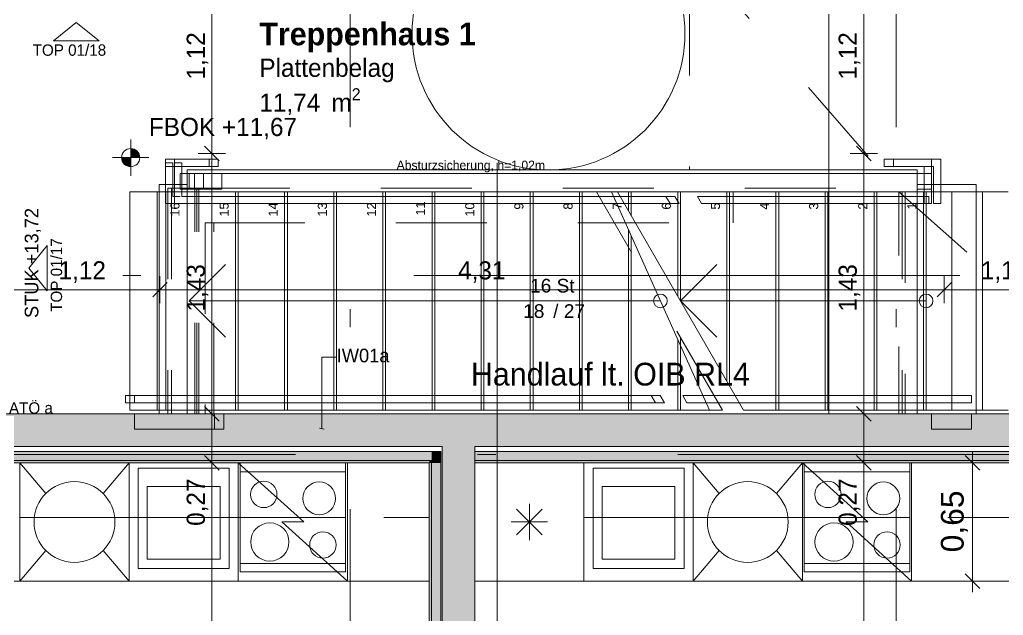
# Model space of a CAD drawing. Header units: metres. Extents: x -3 to 171, y -23 to 41.
# Drawn here: x 7.18 to 12.59, y -9.88 to -6.61 of the extents above; entities that cross this region are included whole.
import ezdxf

# ---------------------------------------------------------------- set-up
doc = ezdxf.new("R2010")
doc.units = ezdxf.units.M
doc.header["$MEASUREMENT"] = 0
for name, pattern in [('Achse', [0.004, 0.002, -0.001, 0, -0.001]), ('Schnittlinie', [0.006, 0.003, -0.0015, 0, -0.0015]), ('Strichlinie eng', [0.002, 0.0015, -0.0005]), ('Untersicht', [0.001, 0.0005, -0.0005]), ('Wipeout_Contour', [1, 0, -1])]:
    doc.linetypes.add(name, pattern=pattern)
for name, color, linetype in [('4._1.DG PP STG1_1_000 Achsraster', 7, 'Continuous'), ('4._1.DG PP STG1_1_120 Wand Innen tragend', 7, 'Continuous'), ('4._1.DG PP STG1_1_210 Decke', 7, 'Continuous'), ('4._1.DG PP STG1_1_220 Bodenaufbau', 7, 'Continuous'), ('4._1.DG PP STG1_1_230 Decke abgehaengt', 7, 'Continuous'), ('4._1.DG PP STG1_1_240 Unterdämmung', 7, 'Continuous'), ('4._1.DG PP STG1_1_410 Treppe', 7, 'Continuous'), ('4._1.DG PP STG1_1_450 Absturzsicherung', 7, 'Continuous'), ('4._1.DG PP STG1_1_530 Küche', 7, 'Continuous'), ('4._1.DG PP STG1_1_810 Raum', 7, 'Continuous'), ('4._1.DG PP STG1_1_815 Raumbegrenzung', 7, 'Continuous'), ('4._1.DG PP STG1_1_851 Marker Schnitt', 7, 'Continuous'), ('4._1.DG PP STG1_1_870 Dokumentation allgemein', 7, 'Continuous'), ('4._1.DG PP STG1_1_910 Allgemein Bemaßung.x', 7, 'Continuous'), ('4._1.DG PP STG1_1_915 Allgemein Beschriftung.x', 7, 'Continuous'), ('4._1.DG PP STG1_1_945 Einreichplan Beschriftung', 7, 'Continuous'), ('4._1.DG PP STG1_1_950 Polierplan Bemaßung', 7, 'Continuous'), ('4._1.DG PP STG1_1_950-1 Polierplan Bemaßung Küche', 7, 'Continuous')]:
    doc.layers.add(name, color=color, linetype=linetype)
doc.styles.add('ERSTELLTER_STIL_1', font='arial.ttf')
doc.styles.add('ERSTELLTER_STIL_2', font='')
doc.styles.add('ERSTELLTER_STIL_6', font='')
doc.styles.get('ERSTELLTER_STIL_2').set_extended_font_data('Eurostile')
doc.styles.get('ERSTELLTER_STIL_6').set_extended_font_data('Eurostile', bold=True)

msp = doc.modelspace()

# ---------------------------------------------------------------- hatches: boundary and pattern name
at = {"layer": '4._1.DG PP STG1_1_120 Wand Innen tragend', "linetype": 'Continuous', "lineweight": 13, "true_color": 0x3f7f02}
for points in [[(9.505, -8.775), (6.835, -8.775), (6.835, -8.955), (9.505, -8.955)], [(9.685, -8.775), (9.505, -8.775), (9.505, -8.955), (9.685, -8.955)], [(9.685, -8.955), (13.295, -8.955), (13.295, -8.775), (9.685, -8.775)], [(9.685, -8.955), (9.505, -8.955), (9.505, -8.9825), (9.685, -8.9825)], [(9.685, -8.9825), (9.505, -8.9825), (9.505, -9.0325), (9.685, -9.0325)], [(9.685, -9.0325), (9.505, -9.0325), (9.505, -9.045), (9.685, -9.045)], [(9.505, -9.045), (9.505, -14.69), (9.685, -14.69), (9.685, -9.045)]]:
    msp.add_hatch(color=76, dxfattribs=at).paths.add_polyline_path(points)
at = {"layer": '4._1.DG PP STG1_1_120 Wand Innen tragend', "linetype": 'Continuous', "lineweight": 13, "true_color": 0xffaa00}
for points in [[(9.4475, -8.9825), (6.6475, -8.9825), (6.6475, -9.0325), (9.4475, -9.0325)], [(9.4975, -8.9825), (9.4475, -8.9825), (9.4475, -9.0325), (9.4975, -9.0325)], [(9.685, -9.0325), (13.295, -9.0325), (13.295, -8.9825), (9.685, -8.9825)], [(9.4975, -9.0325), (9.4475, -9.0325), (9.4475, -9.045), (9.4975, -9.045)], [(9.4475, -9.045), (9.4475, -14.69), (9.4975, -14.69), (9.4975, -9.045)]]:
    msp.add_hatch(color=40, dxfattribs=at).paths.add_polyline_path(points)
at = {"layer": '4._1.DG PP STG1_1_120 Wand Innen tragend', "linetype": 'Continuous', "lineweight": 13, "true_color": 0xfb02fe}
for points in [[(9.435, -9.0325), (6.5975, -9.0325), (6.5975, -9.045), (9.435, -9.045)], [(9.4475, -9.0325), (9.435, -9.0325), (9.435, -9.045), (9.4475, -9.045)], [(9.435, -9.045), (9.435, -14.69), (9.4475, -14.69), (9.4475, -9.045)], [(9.685, -9.045), (13.295, -9.045), (13.295, -9.0325), (9.685, -9.0325)]]:
    msp.add_hatch(color=6, dxfattribs=at).paths.add_polyline_path(points)
at = {"layer": '4._1.DG PP STG1_1_950 Polierplan Bemaßung', "linetype": 'Continuous', "lineweight": 0, "true_color": 0x000000}
for points in [[(7.7941, -7.367), (7.8441, -7.367), (7.8403, -7.3479), (7.8295, -7.3316), (7.8133, -7.3208), (7.7941, -7.317)], [(7.7941, -7.367), (7.7441, -7.367), (7.7479, -7.3861), (7.7588, -7.4024), (7.775, -7.4132), (7.7941, -7.417)]]:
    msp.add_hatch(color=18, dxfattribs=at).paths.add_polyline_path(points)

# ---------------------------------------------------------------- linework, layer by layer
at = {"layer": '4._1.DG PP STG1_1_000 Achsraster', "color": 5, "linetype": 'Achse', "lineweight": 0, "ltscale": 1000}
msp.add_line((-1.5, -9), (21, -9), dxfattribs=at)
at = {"layer": '4._1.DG PP STG1_1_120 Wand Innen tragend', "color": 7, "linetype": 'Continuous', "lineweight": 18, "ltscale": 1000}
for p, q in [((6.835, -8.955), (9.505, -8.955)), ((9.505, -8.955), (9.505, -8.9825)), ((9.505, -8.955), (9.505, -8.9825)), ((9.685, -8.9825), (9.685, -8.955)), ((9.685, -8.955), (13.295, -8.955)), ((9.685, -8.9825), (9.685, -8.955)), ((9.505, -8.9825), (9.505, -9.0325)), ((9.685, -9.0325), (9.685, -8.9825)), ((9.685, -9.0325), (9.685, -8.9825)), ((9.505, -9.0325), (9.505, -9.045)), ((9.505, -9.045), (9.505, -14.69)), ((9.685, -9.045), (9.685, -9.0325)), ((9.685, -9.045), (9.685, -9.0325))]:
    msp.add_line(p, q, dxfattribs=at)
at = {"layer": '4._1.DG PP STG1_1_120 Wand Innen tragend', "color": 7, "linetype": 'Continuous', "lineweight": 13, "ltscale": 1000}
for p, q in [((6.655, -8.9825), (9.4975, -8.9825)), ((9.4975, -8.9825), (9.4975, -9.0325)), ((9.4975, -8.9825), (9.4975, -9.0325)), ((9.685, -8.9825), (13.295, -8.9825)), ((6.6475, -9.0325), (9.4475, -9.0325)), ((9.4475, -9.0325), (9.4475, -9.045)), ((9.4475, -9.0325), (9.4475, -9.045)), ((9.4475, -9.045), (9.4475, -14.69)), ((9.4975, -9.0325), (9.4975, -9.045)), ((9.4975, -9.045), (9.4975, -14.69)), ((9.685, -9.0325), (13.295, -9.0325))]:
    msp.add_line(p, q, dxfattribs=at)
at = {"layer": '4._1.DG PP STG1_1_120 Wand Innen tragend', "color": 7, "linetype": 'Continuous', "lineweight": 18, "ltscale": 1000, "flags": 128}
for points in [[(13.295, -8.775), (6.835, -8.775)], [(9.685, -14.69), (9.685, -9.045)]]:
    msp.add_lwpolyline(points, dxfattribs=at)
at = {"layer": '4._1.DG PP STG1_1_120 Wand Innen tragend', "color": 7, "linetype": 'Continuous', "lineweight": 13, "ltscale": 1000, "flags": 128}
for points in [[(6.585, -9.045), (9.435, -9.045)], [(9.435, -9.045), (9.435, -14.69)], [(9.685, -9.045), (13.295, -9.045)]]:
    msp.add_lwpolyline(points, dxfattribs=at)
at = {"layer": '4._1.DG PP STG1_1_210 Decke', "color": 255, "linetype": 'Continuous', "lineweight": 13, "ltscale": 1000, "flags": 128}
msp.add_lwpolyline([(12.44, -8.775), (7.95, -8.775), (7.95, -7.515), (12.44, -7.515)], close=True, dxfattribs=at)
at = {"layer": '4._1.DG PP STG1_1_220 Bodenaufbau', "color": 7, "linetype": 'Continuous', "lineweight": 13, "ltscale": 1000, "true_color": 0xf4f4f4, "flags": 128}
for points in [[(6.835, -8.775), (6.835, -6.225), (8.175, -6.225), (8.175, -5.805), (8.745, -5.805), (8.745, -3.865), (11.105, -3.865), (11.105, -6.225), (13.385, -6.225), (13.385, -8.775)], [(6.835, -8.775), (8.105, -8.775), (8.105, -7.555), (12.115, -7.555), (12.115, -8.775), (13.385, -8.775), (13.385, -6.225), (11.105, -6.225), (11.105, -6.045), (8.975, -6.045), (8.975, -6.225), (6.835, -6.225)]]:
    msp.add_lwpolyline(points, close=True, dxfattribs=at)
at = {"layer": '4._1.DG PP STG1_1_230 Decke abgehaengt', "color": 8, "linetype": 'Untersicht', "lineweight": 13, "ltscale": 1000, "flags": 128}
msp.add_lwpolyline([(10.865, -7.555), (12.015, -7.555), (12.015, -8.775), (13.385, -8.775), (13.385, -6.225), (10.865, -6.225)], close=True, dxfattribs=at)
at = {"layer": '4._1.DG PP STG1_1_240 Unterdämmung', "color": 8, "linetype": 'Untersicht', "lineweight": 13, "ltscale": 1000, "flags": 128}
for points in [[(7.9973, -7.535), (7.9973, -8.775)], [(8.0174, -7.535), (8.0174, -8.775)], [(7.9973, -8.775), (8.0174, -8.775), (8.1461, -8.775), (8.1581, -8.775)], [(8.1582, -8.775), (8.1691, -8.775)], [(12.0498, -8.775), (8.1691, -8.775)]]:
    msp.add_lwpolyline(points, dxfattribs=at)
at = {"layer": '4._1.DG PP STG1_1_410 Treppe', "color": 7, "linetype": 'Untersicht', "lineweight": 18, "ltscale": 1000}
for p, q in [((8.065, -7.375), (7.985, -7.375)), ((7.985, -7.375), (7.985, -7.415)), ((8.025, -7.395), (7.985, -7.395)), ((7.985, -7.395), (7.985, -7.62)), ((8.025, -7.58), (8.025, -7.395)), ((8.115, -7.375), (8.035, -7.375)), ((8.035, -7.375), (8.035, -7.415)), ((8.145, -7.375), (8.065, -7.375)), ((8.195, -7.375), (8.115, -7.375)), ((8.225, -7.375), (8.145, -7.375)), ((8.275, -7.375), (8.195, -7.375)), ((12.065, -7.375), (11.985, -7.375)), ((11.985, -7.375), (11.985, -7.415)), ((12.245, -7.375), (12.065, -7.375)), ((12.245, -7.54), (12.245, -7.375)), ((7.985, -7.415), (8.065, -7.415)), ((11.985, -7.415), (12.065, -7.415)), ((12.065, -7.415), (12.205, -7.415)), ((12.205, -7.415), (12.205, -7.54)), ((12.205, -7.54), (12.205, -7.62)), ((12.245, -7.62), (12.245, -7.54)), ((7.985, -7.62), (8.065, -7.62)), ((8.065, -7.58), (8.025, -7.58)), ((8.065, -7.62), (10.758, -7.62)), ((12.205, -7.62), (12.245, -7.62)), ((10.545, -7.8873), (10.545, -8.755)), ((10.545, -8.755), (10.545, -7.8873)), ((10.815, -8.355), (10.815, -8.755)), ((10.815, -8.755), (10.815, -8.355)), ((7.765, -8.675), (7.765, -8.715)), ((8.065, -8.675), (7.765, -8.675)), ((10.6541, -8.675), (8.065, -8.675)), ((10.6772, -8.715), (10.6541, -8.675)), ((7.765, -8.715), (8.065, -8.715)), ((8.065, -8.715), (10.6772, -8.715)), ((8.105, -8.755), (8.115, -8.755)), ((8.115, -8.755), (8.385, -8.755)), ((8.385, -8.755), (8.655, -8.755)), ((8.655, -8.755), (8.925, -8.755)), ((8.925, -8.755), (9.195, -8.755)), ((9.195, -8.755), (9.465, -8.755)), ((9.465, -8.755), (9.735, -8.755)), ((9.735, -8.755), (10.005, -8.755)), ((10.005, -8.755), (10.275, -8.755)), ((10.275, -8.755), (10.545, -8.755)), ((10.545, -8.755), (10.815, -8.755)), ((10.815, -8.755), (11.0459, -8.755))]:
    msp.add_line(p, q, dxfattribs=at)
at = {"layer": '4._1.DG PP STG1_1_410 Treppe', "color": 7, "linetype": 'Continuous', "lineweight": 18, "ltscale": 1000}
for p, q in [((8.075, -7.395), (8.035, -7.395)), ((8.035, -7.395), (8.035, -7.62)), ((8.075, -7.58), (8.075, -7.395)), ((12.015, -7.375), (11.935, -7.375)), ((12.195, -7.375), (12.015, -7.375)), ((12.195, -7.54), (12.195, -7.375)), ((12.155, -7.415), (12.155, -7.54)), ((12.155, -7.54), (12.155, -7.62)), ((12.165, -8.755), (12.165, -7.555)), ((12.195, -7.62), (12.195, -7.54)), ((8.035, -7.62), (8.115, -7.62)), ((8.115, -7.58), (8.075, -7.58)), ((10.7849, -7.58), (8.115, -7.58)), ((8.115, -7.62), (10.808, -7.62)), ((10.808, -7.62), (10.7849, -7.58)), ((10.9312, -7.62), (12.115, -7.62)), ((12.115, -7.62), (12.1808, -7.62)), ((12.155, -7.62), (12.195, -7.62)), ((12.1808, -7.62), (12.1808, -7.58)), ((10.545, -7.7987), (10.545, -8.755)), ((10.545, -8.755), (10.545, -7.7987)), ((10.815, -8.3987), (10.815, -8.755)), ((10.815, -8.755), (10.815, -8.3987)), ((7.815, -8.675), (7.815, -8.715)), ((8.115, -8.675), (7.815, -8.675)), ((10.7041, -8.675), (8.115, -8.675)), ((10.7272, -8.715), (10.7041, -8.675)), ((12.385, -8.675), (10.8273, -8.675)), ((10.8273, -8.675), (10.8504, -8.715)), ((12.415, -8.675), (12.385, -8.675)), ((12.415, -8.715), (12.415, -8.675)), ((7.815, -8.715), (8.115, -8.715)), ((8.105, -8.755), (8.115, -8.755)), ((8.115, -8.715), (10.7272, -8.715)), ((8.115, -8.755), (8.385, -8.755)), ((8.385, -8.755), (8.655, -8.755)), ((8.655, -8.755), (8.925, -8.755)), ((8.925, -8.755), (9.195, -8.755)), ((9.195, -8.755), (9.465, -8.755)), ((9.465, -8.755), (9.735, -8.755)), ((9.735, -8.755), (10.005, -8.755)), ((10.005, -8.755), (10.275, -8.755)), ((10.275, -8.755), (10.545, -8.755)), ((10.545, -8.755), (10.815, -8.755)), ((10.815, -8.755), (10.9753, -8.755)), ((10.8504, -8.715), (12.385, -8.715)), ((11.1614, -8.755), (11.355, -8.755)), ((11.355, -8.755), (11.625, -8.755)), ((11.625, -8.755), (11.895, -8.755)), ((11.895, -8.755), (12.165, -8.755)), ((12.385, -8.715), (12.415, -8.715))]:
    msp.add_line(p, q, dxfattribs=at)
at = {"layer": '4._1.DG PP STG1_1_410 Treppe', "color": 7, "linetype": 'Continuous', "lineweight": 13, "ltscale": 1000}
for p, q in [((7.79, -7.555), (7.79, -8.755)), ((7.94, -8.755), (7.94, -7.555)), ((7.9869, -7.555), (7.9869, -8.755)), ((12.15, -8.755), (12.15, -7.555)), ((12.15, -7.555), (12.15, -8.755)), ((12.615, -7.555), (12.165, -7.555)), ((12.3069, -8.755), (12.3069, -7.555)), ((12.475, -7.555), (12.475, -8.755)), ((10.53, -8.755), (10.53, -7.7654)), ((8.315, -7.955), (8.115, -8.155)), ((11.015, -7.955), (10.815, -8.155)), ((8.385, -8.155), (8.115, -8.155)), ((8.115, -8.155), (8.315, -8.355)), ((10.7053, -8.155), (8.385, -8.155)), ((11.895, -8.155), (10.815, -8.155)), ((10.815, -8.155), (11.015, -8.355)), ((12.165, -8.155), (11.895, -8.155)), ((10.8, -8.755), (10.8, -8.3654)), ((7.79, -8.755), (8.115, -8.755)), ((8.115, -8.755), (10.9753, -8.755)), ((11.1614, -8.755), (12.165, -8.755)), ((12.165, -8.755), (12.615, -8.755))]:
    msp.add_line(p, q, dxfattribs=at)
at = {"layer": '4._1.DG PP STG1_1_410 Treppe', "color": 7, "linetype": 'Untersicht', "lineweight": 13, "ltscale": 1000}
for p, q in [((8.315, -7.955), (8.115, -8.155)), ((8.385, -8.155), (8.115, -8.155)), ((8.115, -8.155), (8.315, -8.355)), ((10.6995, -8.155), (8.385, -8.155))]:
    msp.add_line(p, q, dxfattribs=at)
at = {"layer": '4._1.DG PP STG1_1_410 Treppe', "color": 255, "linetype": 'Continuous', "lineweight": 0, "ltscale": 1000, "flags": 128}
for points in [[(11.975, -7.54), (12.165, -7.54), (12.195, -7.54), (12.195, -7.455), (11.975, -7.455)], [(12.015, -7.54), (12.115, -7.54), (12.115, -7.455), (12.015, -7.455)], [(12.065, -7.54), (12.085, -7.54), (12.115, -7.54), (12.115, -7.4975), (12.065, -7.4975)], [(8.115, -8.775), (8.305, -8.775), (8.305, -8.86), (7.815, -8.86), (7.815, -8.775)], [(12.195, -8.775), (12.385, -8.775), (12.415, -8.775), (12.415, -8.86), (12.195, -8.86)]]:
    msp.add_lwpolyline(points, close=True, dxfattribs=at)
at = {"layer": '4._1.DG PP STG1_1_410 Treppe', "color": 8, "linetype": 'Untersicht', "lineweight": 13, "ltscale": 1000, "flags": 128}
for points in [[(11.105, -7.535), (12.0336, -7.535)], [(11.105, -7.725), (11.105, -7.535)], [(12.0336, -7.535), (12.0336, -8.775)], [(8.251, -7.725), (8.2028, -7.725)], [(8.2028, -7.725), (8.2028, -8.775)], [(8.251, -7.725), (11.105, -7.725)], [(8.251, -8.775), (8.251, -7.725)], [(8.2028, -8.775), (8.251, -8.775)], [(12.0336, -8.775), (8.251, -8.775)]]:
    msp.add_lwpolyline(points, dxfattribs=at)
at = {"layer": '4._1.DG PP STG1_1_410 Treppe', "color": 7, "linetype": 'Continuous', "lineweight": 13, "ltscale": 1000, "flags": 128}
for points in [[(10.7053, -8.1175, 1), (10.7053, -8.1925, 1)], [(12.165, -8.1175, 1), (12.165, -8.1925, 1)]]:
    msp.add_lwpolyline(points, format="xyb", close=True, dxfattribs=at)
at = {"layer": '4._1.DG PP STG1_1_410 Treppe', "color": 255, "linetype": 'Untersicht', "lineweight": 0, "ltscale": 1000, "flags": 128}
msp.add_lwpolyline([(8.065, -8.775), (8.255, -8.775), (8.255, -8.86), (7.765, -8.86), (7.765, -8.775)], close=True, dxfattribs=at)
at = {"layer": '4._1.DG PP STG1_1_530 Küche', "color": 150, "linetype": 'Continuous', "lineweight": 13, "ltscale": 1000, "true_color": 0x0f7ffe}
for p, q in [((7.3279, -9.2129), (7.185, -9.045)), ((7.6421, -9.2129), (7.785, -9.045)), ((8.745, -9.37), (8.385, -9.045)), ((11.0279, -9.2129), (10.885, -9.045)), ((11.3421, -9.2129), (11.485, -9.045)), ((11.845, -9.37), (11.485, -9.045)), ((8.285, -9.175), (7.885, -9.175)), ((7.885, -9.175), (7.885, -9.575)), ((8.285, -9.575), (8.285, -9.175)), ((10.785, -9.175), (10.385, -9.175)), ((10.385, -9.175), (10.385, -9.575)), ((10.785, -9.575), (10.785, -9.175)), ((9.985, -9.47), (9.985, -9.27)), ((9.9143, -9.4407), (10.0557, -9.2993)), ((10.0557, -9.4407), (9.9143, -9.2993)), ((8.985, -9.695), (8.625, -9.37)), ((8.625, -9.37), (8.745, -9.37)), ((9.885, -9.37), (10.085, -9.37)), ((12.085, -9.695), (11.725, -9.37)), ((11.725, -9.37), (11.845, -9.37)), ((7.3279, -9.5271), (7.185, -9.695)), ((7.6421, -9.5271), (7.785, -9.695)), ((11.0279, -9.5271), (10.885, -9.695)), ((11.3421, -9.5271), (11.485, -9.695)), ((7.885, -9.575), (8.285, -9.575)), ((10.385, -9.575), (10.785, -9.575))]:
    msp.add_line(p, q, dxfattribs=at)
at = {"layer": '4._1.DG PP STG1_1_530 Küche', "color": 150, "linetype": 'Strichlinie eng', "lineweight": 13, "ltscale": 1000, "true_color": 0x0f7ffe}
for p, q in [((9.435, -9.045), (7.185, -9.045)), ((7.185, -9.045), (7.185, -9.345)), ((8.395, -9.045), (8.975, -9.045)), ((8.395, -9.5975), (8.395, -9.045)), ((8.975, -9.045), (8.975, -9.5975)), ((9.435, -9.345), (9.435, -9.045)), ((13.295, -9.045), (10.285, -9.045)), ((10.285, -9.045), (10.285, -9.345)), ((11.495, -9.045), (12.075, -9.045)), ((11.495, -9.5975), (11.495, -9.045)), ((12.075, -9.045), (12.075, -9.5975)), ((7.185, -9.345), (9.435, -9.345)), ((8.395, -9.345), (8.975, -9.345)), ((10.285, -9.345), (13.295, -9.345)), ((11.495, -9.345), (12.075, -9.345)), ((8.975, -9.5975), (8.395, -9.5975)), ((12.075, -9.5975), (11.495, -9.5975))]:
    msp.add_line(p, q, dxfattribs=at)
at = {"layer": '4._1.DG PP STG1_1_530 Küche', "color": 150, "linetype": 'Continuous', "lineweight": 13, "ltscale": 1000, "true_color": 0x0f7ffe, "flags": 128}
for points in [[(6.585, -9.695), (7.185, -9.695), (7.185, -9.045), (6.585, -9.045)], [(9.435, -9.045), (7.185, -9.045), (7.185, -9.695), (9.435, -9.695)], [(7.185, -9.695), (7.785, -9.695), (7.785, -9.045), (7.185, -9.045)], [(7.835, -9.625), (8.335, -9.625), (8.335, -9.075), (7.835, -9.075)], [(8.385, -9.695), (8.985, -9.695), (8.985, -9.045), (8.385, -9.045)], [(9.685, -9.695), (10.285, -9.695), (10.285, -9.045), (9.685, -9.045)], [(13.295, -9.045), (10.285, -9.045), (10.285, -9.695), (13.295, -9.695)], [(10.335, -9.625), (10.835, -9.625), (10.835, -9.075), (10.335, -9.075)], [(10.885, -9.695), (11.485, -9.695), (11.485, -9.045), (10.885, -9.045)], [(11.485, -9.695), (12.085, -9.695), (12.085, -9.045), (11.485, -9.045)], [(8.395, -9.645), (8.975, -9.645), (8.975, -9.095), (8.395, -9.095)], [(11.495, -9.645), (12.075, -9.645), (12.075, -9.095), (11.495, -9.095)]]:
    msp.add_lwpolyline(points, close=True, dxfattribs=at)
at = {"layer": '4._1.DG PP STG1_1_530 Küche', "color": 150, "linetype": 'Continuous', "lineweight": 13, "ltscale": 1000, "true_color": 0x0f7ffe}
for centre, radius in [((7.485, -9.37), 0.2222), ((8.5255, -9.2188), 0.0725), ((8.83, -9.2402), 0.09), ((11.185, -9.37), 0.2222), ((11.6255, -9.2188), 0.0725), ((11.93, -9.2402), 0.09), ((8.5586, -9.48), 0.105), ((11.6586, -9.48), 0.105), ((8.8503, -9.4965), 0.0725), ((11.9503, -9.4965), 0.0725)]:
    msp.add_circle(centre, radius, dxfattribs=at)
at = {"layer": '4._1.DG PP STG1_1_851 Marker Schnitt', "color": 7, "linetype": 'Schnittlinie', "lineweight": 13, "ltscale": 1000}
msp.add_line((-2.85, -8.015), (14.6743, -8.015), dxfattribs=at)
at = {"layer": '4._1.DG PP STG1_1_910 Allgemein Bemaßung.x', "color": 7, "linetype": 'Continuous', "lineweight": 13, "ltscale": 1000}
for p, q in [((7.37, -6.725), (7.495, -6.625)), ((7.62, -6.725), (7.495, -6.625)), ((7.37, -6.725), (7.62, -6.725)), ((7.335, -7.85), (7.235, -7.975)), ((7.335, -8.1), (7.335, -7.85)), ((7.335, -8.1), (7.235, -7.975))]:
    msp.add_line(p, q, dxfattribs=at)
at = {"layer": '4._1.DG PP STG1_1_915 Allgemein Beschriftung.x', "color": 7, "linetype": 'Continuous', "lineweight": 13, "ltscale": 1000}
for p, q in [((8.8444, -8.8572), (8.8444, -8.4648)), ((8.8444, -8.4648), (8.9262, -8.4648)), ((8.8319, -8.8539), (8.8569, -8.8606))]:
    msp.add_line(p, q, dxfattribs=at)
at = {"layer": '4._1.DG PP STG1_1_950 Polierplan Bemaßung', "color": 6, "linetype": 'Continuous', "lineweight": 13, "ltscale": 1000, "true_color": 0xfb02fe}
for p, q in [((8.2404, -7.3448), (8.2404, -6.225)), ((11.8227, -7.3448), (11.8227, -6.225)), ((8.3154, -7.3448), (8.1654, -7.3448)), ((8.2004, -7.3048), (8.2804, -7.3848)), ((11.8977, -7.3448), (11.7477, -7.3448)), ((11.7827, -7.3048), (11.8627, -7.3848)), ((7.995, -8.053), (7.915, -8.133)), ((7.955, -8.168), (7.955, -8.018)), ((12.305, -8.053), (12.225, -8.133)), ((12.265, -8.168), (12.265, -8.018)), ((6.835, -8.093), (7.955, -8.093)), ((7.955, -8.093), (12.265, -8.093)), ((12.265, -8.093), (13.385, -8.093)), ((8.2004, -8.735), (8.2804, -8.815)), ((11.7827, -8.735), (11.8627, -8.815)), ((8.3154, -8.775), (8.1654, -8.775)), ((8.2404, -9.045), (8.2404, -8.775)), ((11.8977, -8.775), (11.7477, -8.775)), ((11.8227, -9.045), (11.8227, -8.775)), ((8.2004, -9.005), (8.2804, -9.085)), ((11.7827, -9.005), (11.8627, -9.085)), ((8.3154, -9.045), (8.1654, -9.045)), ((8.2404, -14.69), (8.2404, -9.045)), ((11.8977, -9.045), (11.7477, -9.045)), ((11.8227, -14.69), (11.8227, -9.045))]:
    msp.add_line(p, q, dxfattribs=at)
at = {"layer": '4._1.DG PP STG1_1_950 Polierplan Bemaßung', "color": 7, "linetype": 'Continuous', "lineweight": 13, "ltscale": 1000}
for p, q in [((7.7941, -7.467), (7.7941, -7.267)), ((7.6941, -7.367), (7.8941, -7.367))]:
    msp.add_line(p, q, dxfattribs=at)
msp.add_circle((7.7941, -7.367), 0.05, dxfattribs=at)
at = {"layer": '4._1.DG PP STG1_1_950-1 Polierplan Bemaßung Küche', "color": 150, "linetype": 'Continuous', "lineweight": 13, "ltscale": 1000, "true_color": 0x0f7ffe}
for p, q in [((12.4596, -9.085), (12.3796, -9.005)), ((12.4196, -9.045), (12.4196, -8.985)), ((12.4946, -9.045), (12.3446, -9.045)), ((12.4196, -9.695), (12.4196, -9.045)), ((12.3796, -9.655), (12.4596, -9.735)), ((12.4946, -9.695), (12.3446, -9.695)), ((12.4196, -9.755), (12.4196, -9.695))]:
    msp.add_line(p, q, dxfattribs=at)

# ---------------------------------------------------------------- texts
at = {"layer": '4._1.DG PP STG1_1_120 Wand Innen tragend', "color": 7, "linetype": 'Continuous', "lineweight": 13, "insert": (7.3007, -7.6438), "char_height": 0.075, "attachment_point": 9, "rotation": 90, "style": 'ERSTELLTER_STIL_2'}
msp.add_mtext('\\A1;{\\pqr;\\pt0;\\fEurostile|b0|i0|c0|p0;\\W1.000000;STUK +13,72}', dxfattribs=at)
at = {"layer": '4._1.DG PP STG1_1_410 Treppe', "color": 7, "linetype": 'Continuous', "lineweight": 13, "char_height": 0.05, "attachment_point": 4, "rotation": 90, "style": 'ERSTELLTER_STIL_1'}
for s, insert in [('\\A1;{\\pql;\\fArial|b0|i0|c0|p0;\\W1.000000;16}', (8.0376, -7.6913)), ('\\A1;{\\pql;\\fArial|b0|i0|c0|p0;\\W1.000000;16}', (8.0376, -7.6913)), ('\\A1;{\\pql;\\fArial|b0|i0|c0|p0;\\W1.000000;15}', (8.3076, -7.6913)), ('\\A1;{\\pql;\\fArial|b0|i0|c0|p0;\\W1.000000;15}', (8.3076, -7.6913)), ('\\A1;{\\pql;\\fArial|b0|i0|c0|p0;\\W1.000000;14}', (8.5771, -7.6913)), ('\\A1;{\\pql;\\fArial|b0|i0|c0|p0;\\W1.000000;14}', (8.5771, -7.6913)), ('\\A1;{\\pql;\\fArial|b0|i0|c0|p0;\\W1.000000;13}', (8.8476, -7.6913)), ('\\A1;{\\pql;\\fArial|b0|i0|c0|p0;\\W1.000000;13}', (8.8476, -7.6913)), ('\\A1;{\\pql;\\fArial|b0|i0|c0|p0;\\W1.000000;12}', (9.1171, -7.6913)), ('\\A1;{\\pql;\\fArial|b0|i0|c0|p0;\\W1.000000;12}', (9.1171, -7.6913)), ('\\A1;{\\pql;\\fArial|b0|i0|c0|p0;\\W1.000000;11}', (9.3871, -7.6862)), ('\\A1;{\\pql;\\fArial|b0|i0|c0|p0;\\W1.000000;11}', (9.3871, -7.6862)), ('\\A1;{\\pql;\\fArial|b0|i0|c0|p0;\\W1.000000;10}', (9.6576, -7.6913)), ('\\A1;{\\pql;\\fArial|b0|i0|c0|p0;\\W1.000000;10}', (9.6576, -7.6913)), ('\\A1;{\\pql;\\fArial|b0|i0|c0|p0;\\W1.000000;9}', (9.9276, -7.6531)), ('\\A1;{\\pql;\\fArial|b0|i0|c0|p0;\\W1.000000;9}', (9.9276, -7.6531)), ('\\A1;{\\pql;\\fArial|b0|i0|c0|p0;\\W1.000000;8}', (10.1976, -7.6531)), ('\\A1;{\\pql;\\fArial|b0|i0|c0|p0;\\W1.000000;8}', (10.1976, -7.6531)), ('\\A1;{\\pql;\\fArial|b0|i0|c0|p0;\\W1.000000;7}', (10.4671, -7.6531)), ('\\A1;{\\pql;\\fArial|b0|i0|c0|p0;\\W1.000000;7}', (10.4671, -7.6531)), ('\\A1;{\\pql;\\fArial|b0|i0|c0|p0;\\W1.000000;6}', (10.7376, -7.6531)), ('\\A1;{\\pql;\\fArial|b0|i0|c0|p0;\\W1.000000;6}', (10.7376, -7.6531)), ('\\A1;{\\pql;\\fArial|b0|i0|c0|p0;\\W1.000000;5}', (11.0076, -7.6531)), ('\\A1;{\\pql;\\fArial|b0|i0|c0|p0;\\W1.000000;4}', (11.2771, -7.6531)), ('\\A1;{\\pql;\\fArial|b0|i0|c0|p0;\\W1.000000;3}', (11.5476, -7.6531)), ('\\A1;{\\pql;\\fArial|b0|i0|c0|p0;\\W1.000000;2}', (11.8171, -7.6531)), ('\\A1;{\\pql;\\fArial|b0|i0|c0|p0;\\W1.000000;1}', (12.0871, -7.6531))]:
    msp.add_mtext(s, dxfattribs=dict(at, insert=insert))
at = {"layer": '4._1.DG PP STG1_1_410 Treppe', "color": 7, "linetype": 'Continuous', "lineweight": 13, "char_height": 0.075, "style": 'ERSTELLTER_STIL_1'}
for s, insert, attachment_point in [('\\A1;{\\pqc;\\pt0,0.05;\\fArial|b0|i0|c0|p0;\\W1.000000;16 St\\fArial|b0|i0|c0|p0;\\W1.000000;\\fArial|b0|i0|c0|p0;\\W1.000000;\\A1{\\H.66x;\\S^  ;}\\fArial|b0|i0|c0|p0;\\W1.000000;\\fArial|b0|i0|c0|p0;\\W1.000000;\\fArial|b0|i0|c0|p0;\\W1.000000;\\fArial|b0|i0|c0|p0;\\W1.000000;\\A1{\\H.66x;\\S^  ;}\\fArial|b0|i0|c0|p0;\\W1.000000;\\fArial|b0|i0|c0|p0;\\W1.000000;\\fArial|b0|i0|c0|p0;\\W1.000000;\\fArial|b0|i0|c0|p0;\\W1.000000;\\A1{\\H.66x;\\S^  ;}\\fArial|b0|i0|c0|p0;\\W1.000000;}', (10.14, -8.1305), 8), ('\\A1;{\\pqc;\\pt0,0.05;\\fArial|b0|i0|c0|p0;\\W1.000000;\\fArial|b0|i0|c0|p0;\\W1.000000;18\\fArial|b0|i0|c0|p0;\\W1.000000;\\A1{\\H.66x;\\S^  ;}\\fArial|b0|i0|c0|p0;\\W1.000000;\\fArial|b0|i0|c0|p0;\\W1.000000; / \\fArial|b0|i0|c0|p0;\\W1.000000;27\\fArial|b0|i0|c0|p0;\\W1.000000;\\A1{\\H.66x;\\S^  ;}\\fArial|b0|i0|c0|p0;\\W1.000000;\\fArial|b0|i0|c0|p0;\\W1.000000;\\fArial|b0|i0|c0|p0;\\W1.000000;\\fArial|b0|i0|c0|p0;\\W1.000000;\\A1{\\H.66x;\\S^  ;}\\fArial|b0|i0|c0|p0;\\W1.000000;}', (10.14, -8.1732), 2)]:
    msp.add_mtext(s, dxfattribs=dict(at, insert=insert, attachment_point=attachment_point))
at = {"layer": '4._1.DG PP STG1_1_810 Raum', "color": 7, "linetype": 'Continuous', "lineweight": 13, "attachment_point": 1}
for s, insert, char_height, style in [('\\A1;{\\pql;\\pt0;\\fEurostile|b1|i0|c0|p0;\\W1.000000;Treppenhaus 1}', (8.5009, -6.6247), 0.125, 'ERSTELLTER_STIL_6'), ('\\A1;{\\pql;\\pt0;\\fEurostile|b0|i0|c0|p0;\\W1.000000;Plattenbelag}', (8.5009, -6.8231), 0.1, 'ERSTELLTER_STIL_2'), ('\\A1;{\\pql;\\pt0,0.05;\\fEurostile|b0|i0|c0|p0;\\W1.000000;11,74\\fEurostile|b0|i0|c0|p0;\\W1.000000;\\A1{\\H.66x;\\S^  ;}\\fEurostile|b0|i0|c0|p0;\\W1.000000; m\\fEurostile|b0|i0|c0|p0;\\W1.000000;\\A1{\\H.66x;\\S2^  ;}}', (8.5009, -6.9857), 0.1, 'ERSTELLTER_STIL_2')]:
    msp.add_mtext(s, dxfattribs=dict(at, insert=insert, char_height=char_height, style=style))
at = {"layer": '4._1.DG PP STG1_1_910 Allgemein Bemaßung.x', "color": 7, "linetype": 'Continuous', "lineweight": 13, "insert": (7.2552, -6.7763), "char_height": 0.0625, "attachment_point": 4, "style": 'ERSTELLTER_STIL_2'}
msp.add_mtext('\\A1;{\\pql;\\fEurostile|b0|i0|c0|p0;\\W1.000000;TOP 01/18}', dxfattribs=at)
at = {"layer": '4._1.DG PP STG1_1_910 Allgemein Bemaßung.x', "color": 7, "linetype": 'Continuous', "lineweight": 13, "insert": (7.3863, -8.2148), "char_height": 0.0625, "attachment_point": 4, "rotation": 90, "style": 'ERSTELLTER_STIL_2'}
msp.add_mtext('\\A1;{\\pql;\\fEurostile|b0|i0|c0|p0;\\W1.000000;TOP 01/17}', dxfattribs=at)
at = {"layer": '4._1.DG PP STG1_1_915 Allgemein Beschriftung.x', "color": 7, "linetype": 'Continuous', "lineweight": 13, "style": 'ERSTELLTER_STIL_2'}
for s, insert, char_height, attachment_point in [('\\A1;{\\pql;\\fEurostile|b0|i0|c0|p0;\\W1.000000;IW01a}', (8.9262, -8.4554), 0.075, 4), ('\\A1;{\\pqc;\\fEurostile|b0|i0|c0|p0;\\W1.000000;H\\fEurostile|b0|i0|c0|p0;\\W1.000000;andlauf lt. OIB RL4}', (10.43, -8.6217), 0.125, 8)]:
    msp.add_mtext(s, dxfattribs=dict(at, insert=insert, char_height=char_height, attachment_point=attachment_point))
at = {"layer": '4._1.DG PP STG1_1_945 Einreichplan Beschriftung', "color": 5, "linetype": 'Continuous', "lineweight": 0, "insert": (7.125, -8.7756), "char_height": 0.0625, "attachment_point": 7, "style": 'ERSTELLTER_STIL_2'}
msp.add_mtext('\\A1;{\\pql;\\fEurostile|b0|i0|c0|p0;\\W1.000000;ATÖ a}', dxfattribs=at)
at = {"layer": '4._1.DG PP STG1_1_950 Polierplan Bemaßung', "color": 6, "linetype": 'Continuous', "lineweight": 13, "true_color": 0xfb02fe, "char_height": 0.1, "width": 0.306373, "attachment_point": 7, "rotation": 90, "style": 'ERSTELLTER_STIL_2'}
for s, insert in [('\\A1;{\\pql;\\fEurostile|b0|i0|c0|p0;\\W1.000000;1,12}', (8.2204, -6.9381)), ('\\A1;{\\pql;\\fEurostile|b0|i0|c0|p0;\\W1.000000;1,12}', (11.8027, -6.9381)), ('\\A1;{\\pql;\\fEurostile|b0|i0|c0|p0;\\W1.000000;1,43}', (8.2204, -8.2131)), ('\\A1;{\\pql;\\fEurostile|b0|i0|c0|p0;\\W1.000000;1,43}', (11.8027, -8.2131)), ('\\A1;{\\pql;\\fEurostile|b0|i0|c0|p0;\\W1.000000;0,27}', (8.2204, -9.3914)), ('\\A1;{\\pql;\\fEurostile|b0|i0|c0|p0;\\W1.000000;0,27}', (11.8027, -9.3914))]:
    msp.add_mtext(s, dxfattribs=dict(at, insert=insert))
at = {"layer": '4._1.DG PP STG1_1_950 Polierplan Bemaßung', "color": 7, "linetype": 'Continuous', "lineweight": 13, "insert": (7.8941, -7.267), "char_height": 0.1, "width": 0.883448, "attachment_point": 7, "style": 'ERSTELLTER_STIL_2'}
msp.add_mtext('\\A1;{\\pql;\\fEurostile|b0|i0|c0|p0;\\W1.000000;FBOK +11,67}', dxfattribs=at)
at = {"layer": '4._1.DG PP STG1_1_950 Polierplan Bemaßung', "color": 6, "linetype": 'Continuous', "lineweight": 13, "true_color": 0xfb02fe, "char_height": 0.1, "width": 0.306373, "attachment_point": 7, "style": 'ERSTELLTER_STIL_2'}
for s, insert in [('\\A1;{\\pql;\\fEurostile|b0|i0|c0|p0;\\W1.000000;1,12}', (7.3977, -8.0555)), ('\\A1;{\\pql;\\fEurostile|b0|i0|c0|p0;\\W1.000000;4,31}', (9.5931, -8.0555)), ('\\A1;{\\pql;\\fEurostile|b0|i0|c0|p0;\\W1.000000;1,12}', (12.4655, -8.0555))]:
    msp.add_mtext(s, dxfattribs=dict(at, insert=insert))
at = {"layer": '4._1.DG PP STG1_1_950-1 Polierplan Bemaßung Küche', "color": 150, "linetype": 'Continuous', "lineweight": 13, "true_color": 0x0f7ffe, "insert": (12.3946, -9.5368), "char_height": 0.125, "width": 0.33365, "attachment_point": 7, "rotation": 90, "style": 'ERSTELLTER_STIL_1'}
msp.add_mtext('\\A1;{\\pql;\\fArial|b0|i0|c0|p0;\\W1.000000;0,65}', dxfattribs=at)

# ---------------------------------------------------------------- next in the draw order: wipeouts: each hides what was drawn before it
at = {"color": 254, "linetype": 'Wipeout_Contour', "lineweight": 0, "ltscale": 50.656547}
msp.add_wipeout([(12.115, -7.435), (8.105, -7.435), (8.105, -7.465), (12.115, -7.465)], dxfattribs=at).dxf.layer = '4._1.DG PP STG1_1_450 Absturzsicherung'
at = {"color": 254, "linetype": 'Wipeout_Contour', "lineweight": 0, "ltscale": 50.873089}
msp.add_wipeout([(8.105, -7.555), (12.115, -7.555), (12.115, -7.525), (8.105, -7.525)], dxfattribs=at).dxf.layer = '4._1.DG PP STG1_1_450 Absturzsicherung'

# ---------------------------------------------------------------- next in the draw order: linework, layer by layer
at = {"layer": '4._1.DG PP STG1_1_450 Absturzsicherung', "color": 7, "linetype": 'Continuous', "lineweight": 18, "ltscale": 1000, "flags": 128}
for points in [[(12.115, -7.435), (8.105, -7.435)], [(8.105, -7.555), (12.115, -7.555)]]:
    msp.add_lwpolyline(points, dxfattribs=at)

# ---------------------------------------------------------------- next in the draw order: wipeouts: each hides what was drawn before it
at = {"color": 254, "linetype": 'Wipeout_Contour', "lineweight": 0, "ltscale": 50.703761}
msp.add_wipeout([(12.115, -7.465), (8.105, -7.465), (8.105, -7.475), (12.115, -7.475)], dxfattribs=at).dxf.layer = '4._1.DG PP STG1_1_450 Absturzsicherung'
at = {"color": 254, "linetype": 'Wipeout_Contour', "lineweight": 0, "ltscale": 50.824064}
msp.add_wipeout([(8.105, -7.525), (12.115, -7.525), (12.115, -7.515), (8.105, -7.515)], dxfattribs=at).dxf.layer = '4._1.DG PP STG1_1_450 Absturzsicherung'

# ---------------------------------------------------------------- next in the draw order: wipeouts: each hides what was drawn before it
at = {"color": 254, "linetype": 'Wipeout_Contour', "lineweight": 0, "ltscale": 50.765011}
msp.add_wipeout([(8.105, -7.515), (12.115, -7.515), (12.115, -7.475), (8.105, -7.475)], dxfattribs=at).dxf.layer = '4._1.DG PP STG1_1_450 Absturzsicherung'

# ---------------------------------------------------------------- next in the draw order: linework, layer by layer
at = {"layer": '4._1.DG PP STG1_1_450 Absturzsicherung', "color": 7, "linetype": 'Continuous', "lineweight": 18, "ltscale": 1000, "flags": 128}
for points in [[(8.105, -7.465), (8.105, -7.435)], [(12.115, -7.465), (12.115, -7.435)], [(8.105, -7.475), (8.105, -7.465)], [(8.105, -7.515), (8.105, -7.475)], [(12.115, -7.475), (12.115, -7.465)], [(12.115, -7.515), (12.115, -7.475)], [(8.105, -7.525), (8.105, -7.515)], [(8.105, -7.555), (8.105, -7.525)], [(12.115, -7.525), (12.115, -7.515)], [(12.115, -7.555), (12.115, -7.525)]]:
    msp.add_lwpolyline(points, dxfattribs=at)

# ---------------------------------------------------------------- next in the draw order: wipeouts: each hides what was drawn before it
at = {"color": 254, "linetype": 'Wipeout_Contour', "lineweight": 0, "ltscale": 50.656547}
msp.add_wipeout([(12.115, -7.435), (8.105, -7.435), (8.105, -7.465), (12.115, -7.465)], dxfattribs=at).dxf.layer = '4._1.DG PP STG1_1_450 Absturzsicherung'
at = {"color": 254, "linetype": 'Wipeout_Contour', "lineweight": 0, "ltscale": 50.873089}
msp.add_wipeout([(8.105, -7.555), (12.115, -7.555), (12.115, -7.525), (8.105, -7.525)], dxfattribs=at).dxf.layer = '4._1.DG PP STG1_1_450 Absturzsicherung'

# ---------------------------------------------------------------- next in the draw order: linework, layer by layer
at = {"layer": '4._1.DG PP STG1_1_230 Decke abgehaengt', "color": 8, "linetype": 'Untersicht', "lineweight": 13, "ltscale": 1000}
msp.add_line((12.015, -7.555), (13.385, -8.775), dxfattribs=at)
at = {"layer": '4._1.DG PP STG1_1_240 Unterdämmung', "color": 8, "linetype": 'Untersicht', "lineweight": 13, "ltscale": 1000, "flags": 128}
for points in [[(12.0498, -7.555), (12.0498, -8.775)], [(12.115, -7.555), (12.0498, -7.555)]]:
    msp.add_lwpolyline(points, dxfattribs=at)
at = {"layer": '4._1.DG PP STG1_1_410 Treppe', "color": 7, "linetype": 'Untersicht', "lineweight": 18, "ltscale": 1000}
for p, q in [((8.225, -7.415), (8.225, -7.375)), ((8.275, -7.415), (8.275, -7.375)), ((8.035, -7.415), (8.115, -7.415)), ((8.065, -7.415), (8.145, -7.415)), ((8.115, -7.415), (8.195, -7.415)), ((8.145, -7.415), (8.225, -7.415)), ((8.195, -7.415), (8.275, -7.415)), ((8.115, -7.555), (8.105, -7.555)), ((8.105, -7.555), (8.105, -8.755)), ((8.385, -7.555), (8.115, -7.555)), ((8.655, -7.555), (8.385, -7.555)), ((8.385, -7.555), (8.385, -8.755)), ((8.385, -8.755), (8.385, -7.555)), ((8.925, -7.555), (8.655, -7.555)), ((8.655, -7.555), (8.655, -8.755)), ((8.655, -8.755), (8.655, -7.555)), ((9.195, -7.555), (8.925, -7.555)), ((8.925, -7.555), (8.925, -8.755)), ((8.925, -8.755), (8.925, -7.555)), ((9.465, -7.555), (9.195, -7.555)), ((9.195, -7.555), (9.195, -8.755)), ((9.195, -8.755), (9.195, -7.555)), ((9.735, -7.555), (9.465, -7.555)), ((9.465, -7.555), (9.465, -8.755)), ((9.465, -8.755), (9.465, -7.555)), ((10.005, -7.555), (9.735, -7.555)), ((9.735, -7.555), (9.735, -8.755)), ((9.735, -8.755), (9.735, -7.555)), ((10.275, -7.555), (10.005, -7.555)), ((10.005, -7.555), (10.005, -8.755)), ((10.005, -8.755), (10.005, -7.555)), ((10.3531, -7.555), (10.275, -7.555)), ((10.275, -7.555), (10.275, -8.755)), ((10.275, -8.755), (10.275, -7.555)), ((11.0459, -8.755), (10.3531, -7.555)), ((10.7349, -7.58), (8.065, -7.58)), ((10.758, -7.62), (10.7349, -7.58))]:
    msp.add_line(p, q, dxfattribs=at)
at = {"layer": '4._1.DG PP STG1_1_410 Treppe', "color": 7, "linetype": 'Continuous', "lineweight": 18, "ltscale": 1000}
for p, q in [((11.935, -7.375), (11.935, -7.415)), ((11.935, -7.415), (12.015, -7.415)), ((12.015, -7.415), (12.155, -7.415)), ((8.115, -7.555), (8.105, -7.555)), ((8.105, -7.555), (8.105, -8.755)), ((8.385, -7.555), (8.115, -7.555)), ((8.655, -7.555), (8.385, -7.555)), ((8.385, -7.555), (8.385, -8.755)), ((8.385, -8.755), (8.385, -7.555)), ((8.925, -7.555), (8.655, -7.555)), ((8.655, -7.555), (8.655, -8.755)), ((8.655, -8.755), (8.655, -7.555)), ((9.195, -7.555), (8.925, -7.555)), ((8.925, -7.555), (8.925, -8.755)), ((8.925, -8.755), (8.925, -7.555)), ((9.465, -7.555), (9.195, -7.555)), ((9.195, -7.555), (9.195, -8.755)), ((9.195, -8.755), (9.195, -7.555)), ((9.735, -7.555), (9.465, -7.555)), ((9.465, -7.555), (9.465, -8.755)), ((9.465, -8.755), (9.465, -7.555)), ((10.005, -7.555), (9.735, -7.555)), ((9.735, -7.555), (9.735, -8.755)), ((9.735, -8.755), (9.735, -7.555)), ((10.275, -7.555), (10.005, -7.555)), ((10.005, -7.555), (10.005, -8.755)), ((10.005, -8.755), (10.005, -7.555)), ((10.4353, -7.555), (10.275, -7.555)), ((10.275, -7.555), (10.275, -8.755)), ((10.275, -8.755), (10.275, -7.555)), ((10.9753, -8.755), (10.4353, -7.555)), ((10.545, -7.555), (10.4686, -7.555)), ((11.1614, -8.755), (10.4686, -7.555)), ((10.815, -7.555), (10.545, -7.555)), ((10.545, -7.555), (10.545, -7.6873)), ((10.545, -7.6873), (10.545, -7.555)), ((11.085, -7.555), (10.815, -7.555)), ((10.815, -7.555), (10.815, -8.155)), ((10.815, -8.155), (10.815, -7.555)), ((11.355, -7.555), (11.085, -7.555)), ((11.085, -7.555), (11.085, -8.6227)), ((11.085, -8.6227), (11.085, -7.555)), ((11.625, -7.555), (11.355, -7.555)), ((11.355, -7.555), (11.355, -8.755)), ((11.355, -8.755), (11.355, -7.555)), ((11.895, -7.555), (11.625, -7.555)), ((11.625, -7.555), (11.625, -8.755)), ((11.625, -8.755), (11.625, -7.555)), ((12.165, -7.555), (11.895, -7.555)), ((11.895, -7.555), (11.895, -8.755)), ((11.895, -8.755), (11.895, -7.555)), ((12.115, -7.58), (10.9081, -7.58)), ((10.9081, -7.58), (10.9312, -7.62)), ((12.1808, -7.58), (12.115, -7.58))]:
    msp.add_line(p, q, dxfattribs=at)
at = {"layer": '4._1.DG PP STG1_1_410 Treppe', "color": 7, "linetype": 'Continuous', "lineweight": 13, "ltscale": 1000}
for p, q in [((8.115, -7.555), (7.79, -7.555)), ((10.4353, -7.555), (8.115, -7.555)), ((8.37, -8.755), (8.37, -7.555)), ((8.64, -8.755), (8.64, -7.555)), ((8.91, -8.755), (8.91, -7.555)), ((9.18, -8.755), (9.18, -7.555)), ((9.45, -8.755), (9.45, -7.555)), ((9.72, -8.755), (9.72, -7.555)), ((9.99, -8.755), (9.99, -7.555)), ((10.26, -8.755), (10.26, -7.555)), ((12.165, -7.555), (10.4686, -7.555)), ((10.53, -7.6614), (10.53, -7.555)), ((10.8, -8.129), (10.8, -7.555)), ((11.07, -8.5967), (11.07, -7.555)), ((11.34, -8.755), (11.34, -7.555)), ((11.61, -8.755), (11.61, -7.555)), ((11.88, -8.755), (11.88, -7.555))]:
    msp.add_line(p, q, dxfattribs=at)
at = {"layer": '4._1.DG PP STG1_1_450 Absturzsicherung', "color": 7, "linetype": 'Continuous', "lineweight": 18, "ltscale": 1000, "flags": 128}
for points in [[(12.115, -7.435), (8.105, -7.435)], [(8.105, -7.555), (12.115, -7.555)]]:
    msp.add_lwpolyline(points, dxfattribs=at)
at = {"layer": '4._1.DG PP STG1_1_870 Dokumentation allgemein', "color": 190, "linetype": 'Continuous', "lineweight": 0, "ltscale": 1000, "true_color": 0x9900ff}
msp.add_circle((10.09, -6.685), 0.75, dxfattribs=at)

# ---------------------------------------------------------------- next in the draw order: wipeouts: each hides what was drawn before it
at = {"color": 254, "linetype": 'Wipeout_Contour', "lineweight": 0, "ltscale": 50.703761}
msp.add_wipeout([(12.115, -7.465), (8.105, -7.465), (8.105, -7.475), (12.115, -7.475)], dxfattribs=at).dxf.layer = '4._1.DG PP STG1_1_450 Absturzsicherung'
at = {"color": 254, "linetype": 'Wipeout_Contour', "lineweight": 0, "ltscale": 50.824064}
msp.add_wipeout([(8.105, -7.525), (12.115, -7.525), (12.115, -7.515), (8.105, -7.515)], dxfattribs=at).dxf.layer = '4._1.DG PP STG1_1_450 Absturzsicherung'

# ---------------------------------------------------------------- next in the draw order: wipeouts: each hides what was drawn before it
at = {"color": 254, "linetype": 'Wipeout_Contour', "lineweight": 0, "ltscale": 50.765011}
msp.add_wipeout([(8.105, -7.515), (12.115, -7.515), (12.115, -7.475), (8.105, -7.475)], dxfattribs=at).dxf.layer = '4._1.DG PP STG1_1_450 Absturzsicherung'

# ---------------------------------------------------------------- next in the draw order: linework, layer by layer
at = {"layer": '4._1.DG PP STG1_1_000 Achsraster', "color": 5, "linetype": 'Achse', "lineweight": 0, "ltscale": 1000}
for p, q in [((9, 3), (9, -22.5231)), ((12, 3), (12, -22.5231))]:
    msp.add_line(p, q, dxfattribs=at)
at = {"layer": '4._1.DG PP STG1_1_230 Decke abgehaengt', "color": 8, "linetype": 'Untersicht', "lineweight": 13, "ltscale": 1000}
msp.add_line((10.865, -6.225), (12.015, -7.555), dxfattribs=at)
at = {"layer": '4._1.DG PP STG1_1_240 Unterdämmung', "color": 8, "linetype": 'Untersicht', "lineweight": 13, "ltscale": 1000, "flags": 128}
for points in [[(8.1581, -7.535), (8.1461, -7.535), (8.0174, -7.535), (7.9973, -7.535)], [(8.1461, -8.775), (8.1461, -7.535)], [(8.1581, -8.775), (8.1581, -7.535)], [(8.1582, -8.775), (8.1582, -7.535)], [(8.1691, -7.535), (8.1582, -7.535)], [(8.1691, -7.535), (12.115, -7.535)], [(8.1691, -8.775), (8.1691, -7.535)], [(12.115, -7.555), (12.115, -7.535)]]:
    msp.add_lwpolyline(points, dxfattribs=at)
at = {"layer": '4._1.DG PP STG1_1_410 Treppe', "color": 255, "linetype": 'Untersicht', "lineweight": 0, "ltscale": 1000, "flags": 128}
for points in [[(8.065, -7.54), (8.145, -7.54), (8.145, -7.455), (8.065, -7.455)], [(8.105, -7.54), (8.295, -7.54), (8.295, -7.455), (8.075, -7.455), (8.075, -7.54)]]:
    msp.add_lwpolyline(points, close=True, dxfattribs=at)
at = {"layer": '4._1.DG PP STG1_1_410 Treppe', "color": 255, "linetype": 'Continuous', "lineweight": 0, "ltscale": 1000, "flags": 128}
for points in [[(8.105, -7.54), (8.295, -7.54), (8.295, -7.455), (8.075, -7.455), (8.075, -7.54)], [(8.115, -7.54), (8.195, -7.54), (8.195, -7.455), (8.115, -7.455)]]:
    msp.add_lwpolyline(points, close=True, dxfattribs=at)
at = {"layer": '4._1.DG PP STG1_1_450 Absturzsicherung', "color": 7, "linetype": 'Continuous', "lineweight": 18, "ltscale": 1000, "flags": 128}
for points in [[(8.105, -7.465), (8.105, -7.435)], [(12.115, -7.465), (12.115, -7.435)], [(8.105, -7.475), (8.105, -7.465)], [(8.105, -7.515), (8.105, -7.475)], [(12.115, -7.475), (12.115, -7.465)], [(12.115, -7.515), (12.115, -7.475)], [(8.105, -7.525), (8.105, -7.515)], [(8.105, -7.555), (8.105, -7.525)], [(12.115, -7.525), (12.115, -7.515)], [(12.115, -7.555), (12.115, -7.525)]]:
    msp.add_lwpolyline(points, dxfattribs=at)
at = {"layer": '4._1.DG PP STG1_1_815 Raumbegrenzung', "color": 8, "linetype": 'Continuous', "lineweight": 13, "ltscale": 1000, "flags": 128}
msp.add_lwpolyline([(8.105, -7.455), (12.115, -7.455), (12.115, -8.775), (8.105, -8.775)], close=True, dxfattribs=at)
at = {"layer": '4._1.DG PP STG1_1_851 Marker Schnitt', "color": 7, "linetype": 'Schnittlinie', "lineweight": 13, "ltscale": 1000}
for p, q in [((9.8079, 4.805), (9.8079, -11.7)), ((11.63, -5.7741), (11.63, -22.5231))]:
    msp.add_line(p, q, dxfattribs=at)
at = {"layer": '4._1.DG PP STG1_1_950 Polierplan Bemaßung', "color": 6, "linetype": 'Continuous', "lineweight": 13, "ltscale": 1000, "true_color": 0xfb02fe}
for p, q in [((8.2404, -8.775), (8.2404, -7.3448)), ((11.8227, -8.775), (11.8227, -7.3448))]:
    msp.add_line(p, q, dxfattribs=at)

# ---------------------------------------------------------------- next in the draw order: texts
at = {"layer": '4._1.DG PP STG1_1_945 Einreichplan Beschriftung', "color": 7, "linetype": 'Continuous', "lineweight": 13, "insert": (9.2552, -7.4487), "char_height": 0.05, "attachment_point": 7, "style": 'ERSTELLTER_STIL_2'}
msp.add_mtext('\\A1;{\\pql;\\fEurostile|b0|i0|c0|p0;\\W1.000000;Absturzsicherung, h=1,02m}', dxfattribs=at)

doc.saveas('drawing.dxf')
